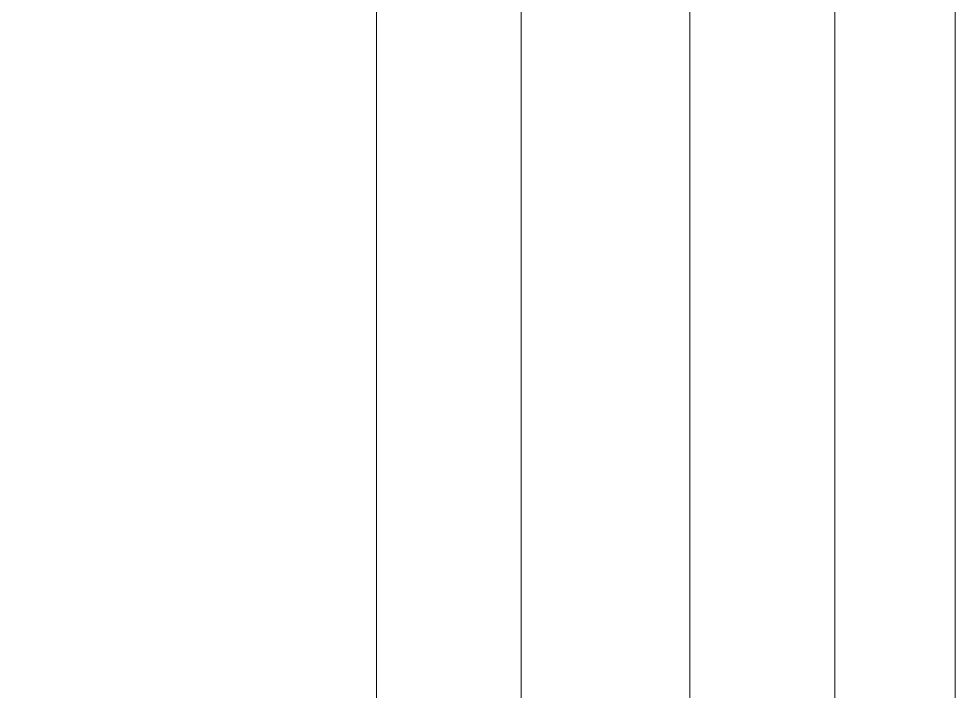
# Model space of a CAD drawing. Header units: millimetres. Extents: x 867 to 1330, y 209 to 507.
# Drawn here: x 1183.6165 to 1183.8107, y 446.3488 to 446.4883 of the extents above; entities that cross this region are included whole.
import ezdxf

# ---------------------------------------------------------------- set-up
doc = ezdxf.new("R2010")
doc.units = ezdxf.units.MM
doc.header["$LTSCALE"] = 5
doc.layers.add('I-ARQ', color=8, linetype='Continuous', lineweight=0)

msp = doc.modelspace()

# ---------------------------------------------------------------- linework, layer by layer
at = {"layer": 'I-ARQ'}
for p, q in [((1183.75566, 447.27254), (1183.75566, 446.06254)), ((1183.78566, 447.27254), (1183.78566, 446.06254)), ((1183.69066, 446.66254), (1183.69066, 446.06254)), ((1183.72066, 446.06254), (1183.72066, 446.66254)), ((1183.81066, 446.06254), (1183.81066, 446.54235))]:
    msp.add_line(p, q, dxfattribs=at)
msp.add_arc((1183.72066, 446.06254), 0.6, 90, 180, dxfattribs=at)

doc.saveas('drawing.dxf')
